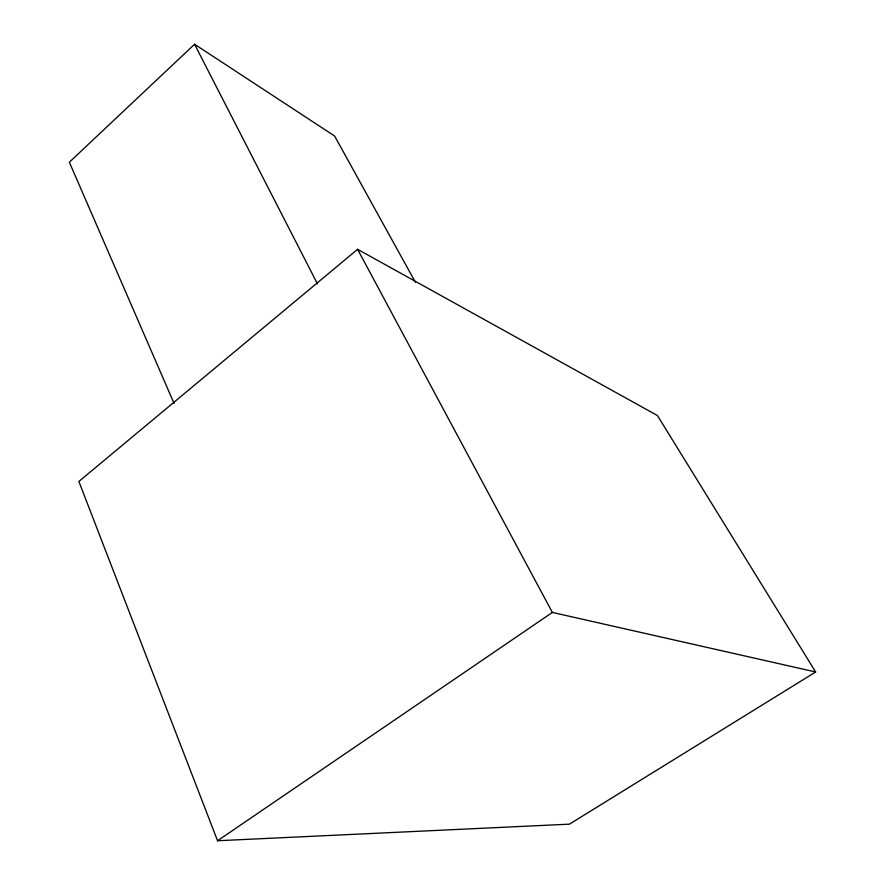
<?xml version="1.0" encoding="UTF-8"?>
<svg xmlns="http://www.w3.org/2000/svg" width="885" height="885" viewBox="0 0 885 885"><rect width="100%" height="100%" fill="white"/><g stroke="black" fill="none" stroke-linecap="round" stroke-linejoin="round"><path stroke-width="1.33" d="M415.419 282.271L334.607 136.024L194.578 44.25L69.351 162.209L174.079 403.438M357.595 249.316L78.876 481.462L217.555 840.75L569.442 824.156L815.649 671.981L657.422 415.53L357.595 249.316L552.362 612.431L815.649 671.981M217.555 840.75L552.362 612.431M194.578 44.25L317.494 283.963"/></g></svg>
